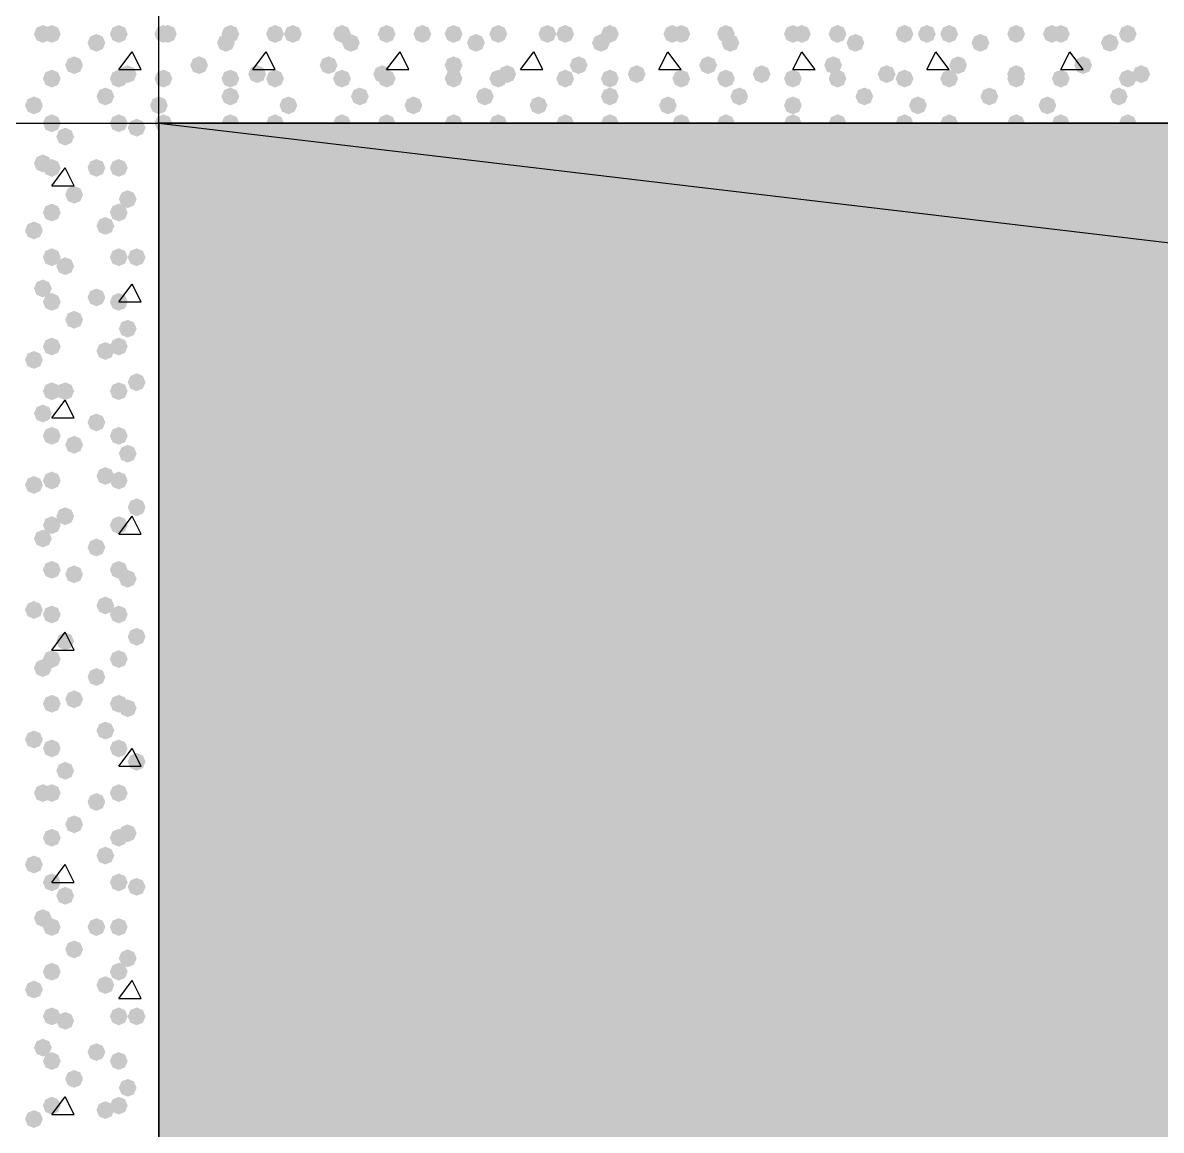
# Model space of a CAD drawing. Header units: millimetres. Extents: x 0 to 420, y 0 to 297.
# Drawn here: x 216.94 to 227.73, y 115.63 to 126.13 of the extents above; entities that cross this region are included whole.
import ezdxf

# ---------------------------------------------------------------- set-up
doc = ezdxf.new("R2010")
doc.units = ezdxf.units.MM
doc.layers.get('0').update_dxf_attribs({"linetype": 'CONTINUOUS'})

msp = doc.modelspace()

# ---------------------------------------------------------------- hatches: boundary and pattern name
at = {"true_color": 0x000007}
for points in [[(217.212333, 126.026333), (217.187462, 125.966537), (217.127667, 125.941667), (217.067871, 125.966537), (217.043, 126.026333), (217.067871, 126.086129), (217.127667, 126.111), (217.187462, 126.086129)], [(217.297, 126.026333), (217.272129, 125.966537), (217.212333, 125.941667), (217.152537, 125.966537), (217.127667, 126.026333), (217.152537, 126.086129), (217.212333, 126.111), (217.272129, 126.086129)], [(217.932, 126.026333), (217.907129, 125.966537), (217.847333, 125.941667), (217.787537, 125.966537), (217.762667, 126.026333), (217.787537, 126.086129), (217.847333, 126.111), (217.907129, 126.086129)], [(217.720333, 125.941667), (217.695462, 125.881871), (217.635667, 125.857), (217.575871, 125.881871), (217.551, 125.941667), (217.575871, 126.001462), (217.635667, 126.026333), (217.695462, 126.001463)], [(217.508667, 125.73), (217.483796, 125.670204), (217.424, 125.645333), (217.364204, 125.670204), (217.339333, 125.73), (217.364204, 125.789796), (217.424, 125.814667), (217.483796, 125.789796)], [(217.297, 125.603), (217.272129, 125.543204), (217.212333, 125.518333), (217.152537, 125.543204), (217.127667, 125.603), (217.152537, 125.662796), (217.212333, 125.687667), (217.272129, 125.662796)], [(217.932, 125.603), (217.907129, 125.543204), (217.847333, 125.518333), (217.787537, 125.543204), (217.762667, 125.603), (217.787537, 125.662796), (217.847333, 125.687667), (217.907129, 125.662796)], [(218.016667, 125.645333), (217.991796, 125.585538), (217.932, 125.560667), (217.872204, 125.585538), (217.847333, 125.645333), (217.872204, 125.705129), (217.932, 125.73), (217.991796, 125.705129)], [(217.805, 125.433667), (217.780129, 125.373871), (217.720333, 125.349), (217.660538, 125.373871), (217.635667, 125.433667), (217.660537, 125.493462), (217.720333, 125.518333), (217.780129, 125.493463)], [(217.127667, 125.349), (217.102796, 125.289204), (217.043, 125.264333), (216.983204, 125.289204), (216.958333, 125.349), (216.983204, 125.408796), (217.043, 125.433667), (217.102796, 125.408796)], [(217.297, 125.179667), (217.272129, 125.119871), (217.212333, 125.095), (217.152537, 125.119871), (217.127667, 125.179667), (217.152537, 125.239462), (217.212333, 125.264333), (217.272129, 125.239463)], [(217.932, 125.179667), (217.907129, 125.119871), (217.847333, 125.095), (217.787537, 125.119871), (217.762667, 125.179667), (217.787537, 125.239462), (217.847333, 125.264333), (217.907129, 125.239463)]]:
    msp.add_hatch(color=0, dxfattribs=at).paths.add_polyline_path(points, flags=0)
at = {"true_color": 0x000008}
for points in [[(218.355333, 126.026333), (218.330462, 125.966537), (218.270667, 125.941667), (218.210871, 125.966537), (218.186, 126.026333), (218.210871, 126.086129), (218.270667, 126.111), (218.330462, 126.086129)], [(218.397667, 126.026333), (218.372796, 125.966537), (218.313, 125.941667), (218.253204, 125.966537), (218.228333, 126.026333), (218.253204, 126.086129), (218.313, 126.111), (218.372796, 126.086129)], [(218.990333, 126.026333), (218.965462, 125.966537), (218.905667, 125.941667), (218.845871, 125.966537), (218.821, 126.026333), (218.845871, 126.086129), (218.905667, 126.111), (218.965462, 126.086129)], [(219.413667, 126.026333), (219.388796, 125.966537), (219.329, 125.941667), (219.269204, 125.966537), (219.244333, 126.026333), (219.269204, 126.086129), (219.329, 126.111), (219.388796, 126.086129)], [(219.583, 126.026333), (219.558129, 125.966537), (219.498333, 125.941667), (219.438538, 125.966537), (219.413667, 126.026333), (219.438537, 126.086129), (219.498333, 126.111), (219.558129, 126.086129)], [(220.048667, 126.026333), (220.023796, 125.966537), (219.964, 125.941667), (219.904204, 125.966537), (219.879333, 126.026333), (219.904204, 126.086129), (219.964, 126.111), (220.023796, 126.086129)], [(220.472, 126.026333), (220.447129, 125.966537), (220.387333, 125.941667), (220.327538, 125.966537), (220.302667, 126.026333), (220.327537, 126.086129), (220.387333, 126.111), (220.447129, 126.086129)], [(220.810667, 126.026333), (220.785796, 125.966537), (220.726, 125.941667), (220.666204, 125.966537), (220.641333, 126.026333), (220.666204, 126.086129), (220.726, 126.111), (220.785796, 126.086129)], [(221.107, 126.026333), (221.082129, 125.966537), (221.022333, 125.941667), (220.962538, 125.966537), (220.937667, 126.026333), (220.962537, 126.086129), (221.022333, 126.111), (221.082129, 126.086129)], [(221.530333, 126.026333), (221.505462, 125.966537), (221.445667, 125.941667), (221.385871, 125.966537), (221.361, 126.026333), (221.385871, 126.086129), (221.445667, 126.111), (221.505462, 126.086129)], [(221.996, 126.026333), (221.971129, 125.966537), (221.911333, 125.941667), (221.851538, 125.966537), (221.826667, 126.026333), (221.851537, 126.086129), (221.911333, 126.111), (221.971129, 126.086129)], [(222.165333, 126.026333), (222.140462, 125.966537), (222.080667, 125.941667), (222.020871, 125.966537), (221.996, 126.026333), (222.020871, 126.086129), (222.080667, 126.111), (222.140462, 126.086129)], [(222.588667, 126.026333), (222.563796, 125.966537), (222.504, 125.941667), (222.444204, 125.966537), (222.419333, 126.026333), (222.444204, 126.086129), (222.504, 126.111), (222.563796, 126.086129)], [(223.181333, 126.026333), (223.156462, 125.966537), (223.096667, 125.941667), (223.036871, 125.966537), (223.012, 126.026333), (223.036871, 126.086129), (223.096667, 126.111), (223.156462, 126.086129)], [(223.266, 126.026333), (223.241129, 125.966537), (223.181333, 125.941667), (223.121538, 125.966537), (223.096667, 126.026333), (223.121537, 126.086129), (223.181333, 126.111), (223.241129, 126.086129)], [(223.689333, 126.026333), (223.664463, 125.966537), (223.604667, 125.941667), (223.544871, 125.966537), (223.52, 126.026333), (223.544871, 126.086129), (223.604667, 126.111), (223.664462, 126.086129)], [(224.324333, 126.026333), (224.299463, 125.966537), (224.239667, 125.941667), (224.179871, 125.966537), (224.155, 126.026333), (224.179871, 126.086129), (224.239667, 126.111), (224.299462, 126.086129)], [(224.409, 126.026333), (224.384129, 125.966537), (224.324333, 125.941667), (224.264538, 125.966537), (224.239667, 126.026333), (224.264537, 126.086129), (224.324333, 126.111), (224.384129, 126.086129)], [(224.747667, 126.026333), (224.722796, 125.966537), (224.663, 125.941667), (224.603204, 125.966537), (224.578333, 126.026333), (224.603204, 126.086129), (224.663, 126.111), (224.722796, 126.086129)], [(225.382667, 126.026333), (225.357796, 125.966537), (225.298, 125.941667), (225.238204, 125.966537), (225.213333, 126.026333), (225.238204, 126.086129), (225.298, 126.111), (225.357796, 126.086129)], [(225.594333, 126.026333), (225.569462, 125.966537), (225.509667, 125.941667), (225.449871, 125.966537), (225.425, 126.026333), (225.449871, 126.086129), (225.509667, 126.111), (225.569462, 126.086129)], [(225.806, 126.026333), (225.781129, 125.966537), (225.721333, 125.941667), (225.661538, 125.966537), (225.636667, 126.026333), (225.661537, 126.086129), (225.721333, 126.111), (225.781129, 126.086129)], [(226.441, 126.026333), (226.416129, 125.966537), (226.356333, 125.941667), (226.296538, 125.966537), (226.271667, 126.026333), (226.296537, 126.086129), (226.356333, 126.111), (226.416129, 126.086129)], [(226.779667, 126.026333), (226.754796, 125.966537), (226.695, 125.941667), (226.635204, 125.966537), (226.610333, 126.026333), (226.635204, 126.086129), (226.695, 126.111), (226.754796, 126.086129)], [(226.864333, 126.026333), (226.839463, 125.966537), (226.779667, 125.941667), (226.719871, 125.966537), (226.695, 126.026333), (226.719871, 126.086129), (226.779667, 126.111), (226.839462, 126.086129)], [(227.499333, 126.026333), (227.474463, 125.966537), (227.414667, 125.941667), (227.354871, 125.966537), (227.33, 126.026333), (227.354871, 126.086129), (227.414667, 126.111), (227.474462, 126.086129)], [(218.948, 125.941667), (218.923129, 125.881871), (218.863333, 125.857), (218.803538, 125.881871), (218.778667, 125.941667), (218.803537, 126.001462), (218.863333, 126.026333), (218.923129, 126.001463)], [(220.133333, 125.941667), (220.108462, 125.881871), (220.048667, 125.857), (219.988871, 125.881871), (219.964, 125.941667), (219.988871, 126.001462), (220.048667, 126.026333), (220.108462, 126.001463)], [(221.318667, 125.941667), (221.293796, 125.881871), (221.234, 125.857), (221.174204, 125.881871), (221.149333, 125.941667), (221.174204, 126.001462), (221.234, 126.026333), (221.293796, 126.001463)], [(222.504, 125.941667), (222.479129, 125.881871), (222.419333, 125.857), (222.359537, 125.881871), (222.334667, 125.941667), (222.359537, 126.001462), (222.419333, 126.026333), (222.479129, 126.001463)], [(223.731667, 125.941667), (223.706796, 125.881871), (223.647, 125.857), (223.587204, 125.881871), (223.562333, 125.941667), (223.587204, 126.001462), (223.647, 126.026333), (223.706796, 126.001463)], [(224.917, 125.941667), (224.892129, 125.881871), (224.832333, 125.857), (224.772538, 125.881871), (224.747667, 125.941667), (224.772537, 126.001462), (224.832333, 126.026333), (224.892129, 126.001463)], [(226.102333, 125.941667), (226.077462, 125.881871), (226.017667, 125.857), (225.957871, 125.881871), (225.933, 125.941667), (225.957871, 126.001462), (226.017667, 126.026333), (226.077462, 126.001463)], [(227.33, 125.941667), (227.305129, 125.881871), (227.245333, 125.857), (227.185538, 125.881871), (227.160667, 125.941667), (227.185537, 126.001462), (227.245333, 126.026333), (227.305129, 126.001463)], [(218.694, 125.73), (218.669129, 125.670204), (218.609333, 125.645333), (218.549537, 125.670204), (218.524667, 125.73), (218.549537, 125.789796), (218.609333, 125.814667), (218.669129, 125.789796)], [(219.921667, 125.73), (219.896796, 125.670204), (219.837, 125.645333), (219.777204, 125.670204), (219.752333, 125.73), (219.777204, 125.789796), (219.837, 125.814667), (219.896796, 125.789796)], [(221.107, 125.73), (221.082129, 125.670204), (221.022333, 125.645333), (220.962538, 125.670204), (220.937667, 125.73), (220.962537, 125.789796), (221.022333, 125.814667), (221.082129, 125.789796)], [(222.292333, 125.73), (222.267462, 125.670204), (222.207667, 125.645333), (222.147871, 125.670204), (222.123, 125.73), (222.147871, 125.789796), (222.207667, 125.814667), (222.267462, 125.789796)], [(223.52, 125.73), (223.495129, 125.670204), (223.435333, 125.645333), (223.375538, 125.670204), (223.350667, 125.73), (223.375537, 125.789796), (223.435333, 125.814667), (223.495129, 125.789796)], [(224.705333, 125.73), (224.680462, 125.670204), (224.620667, 125.645333), (224.560871, 125.670204), (224.536, 125.73), (224.560871, 125.789796), (224.620667, 125.814667), (224.680462, 125.789796)], [(225.890667, 125.73), (225.865796, 125.670204), (225.806, 125.645333), (225.746204, 125.670204), (225.721333, 125.73), (225.746204, 125.789796), (225.806, 125.814667), (225.865796, 125.789796)], [(227.076, 125.73), (227.051129, 125.670204), (226.991333, 125.645333), (226.931538, 125.670204), (226.906667, 125.73), (226.931537, 125.789796), (226.991333, 125.814667), (227.051129, 125.789796)], [(218.355333, 125.603), (218.330462, 125.543204), (218.270667, 125.518333), (218.210871, 125.543204), (218.186, 125.603), (218.210871, 125.662796), (218.270667, 125.687667), (218.330462, 125.662796)], [(218.990333, 125.603), (218.965462, 125.543204), (218.905667, 125.518333), (218.845871, 125.543204), (218.821, 125.603), (218.845871, 125.662796), (218.905667, 125.687667), (218.965462, 125.662796)], [(219.244333, 125.645333), (219.219462, 125.585538), (219.159667, 125.560667), (219.099871, 125.585538), (219.075, 125.645333), (219.099871, 125.705129), (219.159667, 125.73), (219.219462, 125.705129)], [(219.413667, 125.603), (219.388796, 125.543204), (219.329, 125.518333), (219.269204, 125.543204), (219.244333, 125.603), (219.269204, 125.662796), (219.329, 125.687667), (219.388796, 125.662796)], [(220.048667, 125.603), (220.023796, 125.543204), (219.964, 125.518333), (219.904204, 125.543204), (219.879333, 125.603), (219.904204, 125.662796), (219.964, 125.687667), (220.023796, 125.662796)], [(220.429667, 125.645333), (220.404796, 125.585538), (220.345, 125.560667), (220.285204, 125.585538), (220.260333, 125.645333), (220.285204, 125.705129), (220.345, 125.73), (220.404796, 125.705129)], [(220.472, 125.603), (220.447129, 125.543204), (220.387333, 125.518333), (220.327538, 125.543204), (220.302667, 125.603), (220.327537, 125.662796), (220.387333, 125.687667), (220.447129, 125.662796)], [(221.107, 125.603), (221.082129, 125.543204), (221.022333, 125.518333), (220.962538, 125.543204), (220.937667, 125.603), (220.962537, 125.662796), (221.022333, 125.687667), (221.082129, 125.662796)], [(221.530333, 125.603), (221.505462, 125.543204), (221.445667, 125.518333), (221.385871, 125.543204), (221.361, 125.603), (221.385871, 125.662796), (221.445667, 125.687667), (221.505462, 125.662796)], [(221.615, 125.645333), (221.590129, 125.585538), (221.530333, 125.560667), (221.470538, 125.585538), (221.445667, 125.645333), (221.470537, 125.705129), (221.530333, 125.73), (221.590129, 125.705129)], [(222.165333, 125.603), (222.140462, 125.543204), (222.080667, 125.518333), (222.020871, 125.543204), (221.996, 125.603), (222.020871, 125.662796), (222.080667, 125.687667), (222.140462, 125.662796)], [(222.588667, 125.603), (222.563796, 125.543204), (222.504, 125.518333), (222.444204, 125.543204), (222.419333, 125.603), (222.444204, 125.662796), (222.504, 125.687667), (222.563796, 125.662796)], [(222.842667, 125.645333), (222.817796, 125.585538), (222.758, 125.560667), (222.698204, 125.585538), (222.673333, 125.645333), (222.698204, 125.705129), (222.758, 125.73), (222.817796, 125.705129)], [(223.266, 125.603), (223.241129, 125.543204), (223.181333, 125.518333), (223.121538, 125.543204), (223.096667, 125.603), (223.121537, 125.662796), (223.181333, 125.687667), (223.241129, 125.662796)], [(223.689333, 125.603), (223.664463, 125.543204), (223.604667, 125.518333), (223.544871, 125.543204), (223.52, 125.603), (223.544871, 125.662796), (223.604667, 125.687667), (223.664462, 125.662796)], [(224.028, 125.645333), (224.003129, 125.585538), (223.943333, 125.560667), (223.883537, 125.585538), (223.858667, 125.645333), (223.883537, 125.705129), (223.943333, 125.73), (224.003129, 125.705129)], [(224.324333, 125.603), (224.299463, 125.543204), (224.239667, 125.518333), (224.179871, 125.543204), (224.155, 125.603), (224.179871, 125.662796), (224.239667, 125.687667), (224.299462, 125.662796)], [(224.747667, 125.603), (224.722796, 125.543204), (224.663, 125.518333), (224.603204, 125.543204), (224.578333, 125.603), (224.603204, 125.662796), (224.663, 125.687667), (224.722796, 125.662796)], [(225.213333, 125.645333), (225.188462, 125.585538), (225.128667, 125.560667), (225.068871, 125.585538), (225.044, 125.645333), (225.068871, 125.705129), (225.128667, 125.73), (225.188462, 125.705129)], [(225.382667, 125.603), (225.357796, 125.543204), (225.298, 125.518333), (225.238204, 125.543204), (225.213333, 125.603), (225.238204, 125.662796), (225.298, 125.687667), (225.357796, 125.662796)], [(225.806, 125.603), (225.781129, 125.543204), (225.721333, 125.518333), (225.661538, 125.543204), (225.636667, 125.603), (225.661537, 125.662796), (225.721333, 125.687667), (225.781129, 125.662796)], [(226.441, 125.645333), (226.416129, 125.585538), (226.356333, 125.560667), (226.296538, 125.585538), (226.271667, 125.645333), (226.296537, 125.705129), (226.356333, 125.73), (226.416129, 125.705129)], [(226.441, 125.603), (226.416129, 125.543204), (226.356333, 125.518333), (226.296538, 125.543204), (226.271667, 125.603), (226.296537, 125.662796), (226.356333, 125.687667), (226.416129, 125.662796)], [(226.864333, 125.603), (226.839463, 125.543204), (226.779667, 125.518333), (226.719871, 125.543204), (226.695, 125.603), (226.719871, 125.662796), (226.779667, 125.687667), (226.839462, 125.662796)], [(227.499333, 125.603), (227.474463, 125.543204), (227.414667, 125.518333), (227.354871, 125.543204), (227.33, 125.603), (227.354871, 125.662796), (227.414667, 125.687667), (227.474462, 125.662796)], [(227.626333, 125.645333), (227.601462, 125.585538), (227.541667, 125.560667), (227.481871, 125.585538), (227.457, 125.645333), (227.481871, 125.705129), (227.541667, 125.73), (227.601462, 125.705129)], [(218.990333, 125.433667), (218.965462, 125.373871), (218.905667, 125.349), (218.845871, 125.373871), (218.821, 125.433667), (218.845871, 125.493462), (218.905667, 125.518333), (218.965462, 125.493463)], [(220.218, 125.433667), (220.193129, 125.373871), (220.133333, 125.349), (220.073537, 125.373871), (220.048667, 125.433667), (220.073537, 125.493462), (220.133333, 125.518333), (220.193129, 125.493463)], [(221.403333, 125.433667), (221.378463, 125.373871), (221.318667, 125.349), (221.258871, 125.373871), (221.234, 125.433667), (221.258871, 125.493462), (221.318667, 125.518333), (221.378462, 125.493463)], [(222.588667, 125.433667), (222.563796, 125.373871), (222.504, 125.349), (222.444204, 125.373871), (222.419333, 125.433667), (222.444204, 125.493462), (222.504, 125.518333), (222.563796, 125.493463)], [(223.816333, 125.433667), (223.791462, 125.373871), (223.731667, 125.349), (223.671871, 125.373871), (223.647, 125.433667), (223.671871, 125.493462), (223.731667, 125.518333), (223.791462, 125.493463)], [(225.001667, 125.433667), (224.976796, 125.373871), (224.917, 125.349), (224.857204, 125.373871), (224.832333, 125.433667), (224.857204, 125.493462), (224.917, 125.518333), (224.976796, 125.493463)], [(226.187, 125.433667), (226.162129, 125.373871), (226.102333, 125.349), (226.042537, 125.373871), (226.017667, 125.433667), (226.042537, 125.493462), (226.102333, 125.518333), (226.162129, 125.493463)], [(227.414667, 125.433667), (227.389796, 125.373871), (227.33, 125.349), (227.270204, 125.373871), (227.245333, 125.433667), (227.270204, 125.493462), (227.33, 125.518333), (227.389796, 125.493463)], [(218.313, 125.349), (218.288129, 125.289204), (218.228333, 125.264333), (218.168538, 125.289204), (218.143667, 125.349), (218.168537, 125.408796), (218.228333, 125.433667), (218.288129, 125.408796)], [(219.540667, 125.349), (219.515796, 125.289204), (219.456, 125.264333), (219.396204, 125.289204), (219.371333, 125.349), (219.396204, 125.408796), (219.456, 125.433667), (219.515796, 125.408796)], [(220.726, 125.349), (220.701129, 125.289204), (220.641333, 125.264333), (220.581538, 125.289204), (220.556667, 125.349), (220.581537, 125.408796), (220.641333, 125.433667), (220.701129, 125.408796)], [(221.911333, 125.349), (221.886462, 125.289204), (221.826667, 125.264333), (221.766871, 125.289204), (221.742, 125.349), (221.766871, 125.408796), (221.826667, 125.433667), (221.886462, 125.408796)], [(223.139, 125.349), (223.114129, 125.289204), (223.054333, 125.264333), (222.994538, 125.289204), (222.969667, 125.349), (222.994537, 125.408796), (223.054333, 125.433667), (223.114129, 125.408796)], [(224.324333, 125.349), (224.299463, 125.289204), (224.239667, 125.264333), (224.179871, 125.289204), (224.155, 125.349), (224.179871, 125.408796), (224.239667, 125.433667), (224.299462, 125.408796)], [(225.509667, 125.349), (225.484796, 125.289204), (225.425, 125.264333), (225.365204, 125.289204), (225.340333, 125.349), (225.365204, 125.408796), (225.425, 125.433667), (225.484796, 125.408796)], [(226.737333, 125.349), (226.712462, 125.289204), (226.652667, 125.264333), (226.592871, 125.289204), (226.568, 125.349), (226.592871, 125.408796), (226.652667, 125.433667), (226.712462, 125.408796)], [(218.355333, 125.179667), (218.330462, 125.119871), (218.270667, 125.095), (218.210871, 125.119871), (218.186, 125.179667), (218.210871, 125.239462), (218.270667, 125.264333), (218.330462, 125.239463)], [(218.990333, 125.179667), (218.965462, 125.119871), (218.905667, 125.095), (218.845871, 125.119871), (218.821, 125.179667), (218.845871, 125.239462), (218.905667, 125.264333), (218.965462, 125.239463)], [(219.413667, 125.179667), (219.388796, 125.119871), (219.329, 125.095), (219.269204, 125.119871), (219.244333, 125.179667), (219.269204, 125.239462), (219.329, 125.264333), (219.388796, 125.239463)], [(220.048667, 125.179667), (220.023796, 125.119871), (219.964, 125.095), (219.904204, 125.119871), (219.879333, 125.179667), (219.904204, 125.239462), (219.964, 125.264333), (220.023796, 125.239463)], [(220.472, 125.179667), (220.447129, 125.119871), (220.387333, 125.095), (220.327538, 125.119871), (220.302667, 125.179667), (220.327537, 125.239462), (220.387333, 125.264333), (220.447129, 125.239463)], [(221.107, 125.179667), (221.082129, 125.119871), (221.022333, 125.095), (220.962538, 125.119871), (220.937667, 125.179667), (220.962537, 125.239462), (221.022333, 125.264333), (221.082129, 125.239463)], [(221.530333, 125.179667), (221.505462, 125.119871), (221.445667, 125.095), (221.385871, 125.119871), (221.361, 125.179667), (221.385871, 125.239462), (221.445667, 125.264333), (221.505462, 125.239463)], [(222.165333, 125.179667), (222.140462, 125.119871), (222.080667, 125.095), (222.020871, 125.119871), (221.996, 125.179667), (222.020871, 125.239462), (222.080667, 125.264333), (222.140462, 125.239463)], [(222.588667, 125.179667), (222.563796, 125.119871), (222.504, 125.095), (222.444204, 125.119871), (222.419333, 125.179667), (222.444204, 125.239462), (222.504, 125.264333), (222.563796, 125.239463)], [(223.266, 125.179667), (223.241129, 125.119871), (223.181333, 125.095), (223.121538, 125.119871), (223.096667, 125.179667), (223.121537, 125.239462), (223.181333, 125.264333), (223.241129, 125.239463)], [(223.689333, 125.179667), (223.664463, 125.119871), (223.604667, 125.095), (223.544871, 125.119871), (223.52, 125.179667), (223.544871, 125.239462), (223.604667, 125.264333), (223.664462, 125.239463)], [(224.324333, 125.179667), (224.299463, 125.119871), (224.239667, 125.095), (224.179871, 125.119871), (224.155, 125.179667), (224.179871, 125.239462), (224.239667, 125.264333), (224.299462, 125.239463)], [(224.747667, 125.179667), (224.722796, 125.119871), (224.663, 125.095), (224.603204, 125.119871), (224.578333, 125.179667), (224.603204, 125.239462), (224.663, 125.264333), (224.722796, 125.239463)], [(225.382667, 125.179667), (225.357796, 125.119871), (225.298, 125.095), (225.238204, 125.119871), (225.213333, 125.179667), (225.238204, 125.239462), (225.298, 125.264333), (225.357796, 125.239463)], [(225.806, 125.179667), (225.781129, 125.119871), (225.721333, 125.095), (225.661538, 125.119871), (225.636667, 125.179667), (225.661537, 125.239462), (225.721333, 125.264333), (225.781129, 125.239463)], [(226.441, 125.179667), (226.416129, 125.119871), (226.356333, 125.095), (226.296538, 125.119871), (226.271667, 125.179667), (226.296537, 125.239462), (226.356333, 125.264333), (226.416129, 125.239463)], [(226.864333, 125.179667), (226.839463, 125.119871), (226.779667, 125.095), (226.719871, 125.119871), (226.695, 125.179667), (226.719871, 125.239462), (226.779667, 125.264333), (226.839462, 125.239463)], [(227.499333, 125.179667), (227.474463, 125.119871), (227.414667, 125.095), (227.354871, 125.119871), (227.33, 125.179667), (227.354871, 125.239462), (227.414667, 125.264333), (227.474462, 125.239463)], [(217.424, 125.052667), (217.399129, 124.992871), (217.339333, 124.968), (217.279538, 124.992871), (217.254667, 125.052667), (217.279537, 125.112462), (217.339333, 125.137333), (217.399129, 125.112463)], [(218.101333, 125.137333), (218.076462, 125.077538), (218.016667, 125.052667), (217.956871, 125.077538), (217.932, 125.137333), (217.956871, 125.197129), (218.016667, 125.222), (218.076462, 125.197129)], [(217.212333, 124.798667), (217.187462, 124.738871), (217.127667, 124.714), (217.067871, 124.738871), (217.043, 124.798667), (217.067871, 124.858462), (217.127667, 124.883333), (217.187462, 124.858463)], [(217.297, 124.756333), (217.272129, 124.696537), (217.212333, 124.671667), (217.152537, 124.696537), (217.127667, 124.756333), (217.152537, 124.816129), (217.212333, 124.841), (217.272129, 124.816129)], [(217.720333, 124.756333), (217.695462, 124.696537), (217.635667, 124.671667), (217.575871, 124.696537), (217.551, 124.756333), (217.575871, 124.816129), (217.635667, 124.841), (217.695462, 124.816129)], [(217.932, 124.756333), (217.907129, 124.696537), (217.847333, 124.671667), (217.787537, 124.696537), (217.762667, 124.756333), (217.787537, 124.816129), (217.847333, 124.841), (217.907129, 124.816129)], [(217.508667, 124.502333), (217.483796, 124.442537), (217.424, 124.417667), (217.364204, 124.442537), (217.339333, 124.502333), (217.364204, 124.562129), (217.424, 124.587), (217.483796, 124.562129)], [(218.016667, 124.46), (217.991796, 124.400204), (217.932, 124.375333), (217.872204, 124.400204), (217.847333, 124.46), (217.872204, 124.519796), (217.932, 124.544667), (217.991796, 124.519796)], [(217.297, 124.333), (217.272129, 124.273204), (217.212333, 124.248333), (217.152537, 124.273204), (217.127667, 124.333), (217.152537, 124.392796), (217.212333, 124.417667), (217.272129, 124.392796)], [(217.932, 124.333), (217.907129, 124.273204), (217.847333, 124.248333), (217.787537, 124.273204), (217.762667, 124.333), (217.787537, 124.392796), (217.847333, 124.417667), (217.907129, 124.392796)], [(217.805, 124.206), (217.780129, 124.146204), (217.720333, 124.121333), (217.660538, 124.146204), (217.635667, 124.206), (217.660537, 124.265796), (217.720333, 124.290667), (217.780129, 124.265796)], [(217.127667, 124.163667), (217.102796, 124.103871), (217.043, 124.079), (216.983204, 124.103871), (216.958333, 124.163667), (216.983204, 124.223462), (217.043, 124.248333), (217.102796, 124.223463)], [(217.297, 123.909667), (217.272129, 123.849871), (217.212333, 123.825), (217.152537, 123.849871), (217.127667, 123.909667), (217.152537, 123.969462), (217.212333, 123.994333), (217.272129, 123.969463)], [(217.932, 123.909667), (217.907129, 123.849871), (217.847333, 123.825), (217.787537, 123.849871), (217.762667, 123.909667), (217.787537, 123.969462), (217.847333, 123.994333), (217.907129, 123.969463)], [(218.101333, 123.909667), (218.076462, 123.849871), (218.016667, 123.825), (217.956871, 123.849871), (217.932, 123.909667), (217.956871, 123.969462), (218.016667, 123.994333), (218.076462, 123.969463)], [(217.424, 123.825), (217.399129, 123.765204), (217.339333, 123.740333), (217.279538, 123.765204), (217.254667, 123.825), (217.279537, 123.884796), (217.339333, 123.909667), (217.399129, 123.884796)], [(217.212333, 123.613333), (217.187462, 123.553538), (217.127667, 123.528667), (217.067871, 123.553538), (217.043, 123.613333), (217.067871, 123.673129), (217.127667, 123.698), (217.187462, 123.673129)], [(217.720333, 123.528667), (217.695462, 123.468871), (217.635667, 123.444), (217.575871, 123.468871), (217.551, 123.528667), (217.575871, 123.588462), (217.635667, 123.613333), (217.695462, 123.588463)], [(217.297, 123.486333), (217.272129, 123.426537), (217.212333, 123.401667), (217.152537, 123.426537), (217.127667, 123.486333), (217.152537, 123.546129), (217.212333, 123.571), (217.272129, 123.546129)], [(217.932, 123.486333), (217.907129, 123.426537), (217.847333, 123.401667), (217.787537, 123.426537), (217.762667, 123.486333), (217.787537, 123.546129), (217.847333, 123.571), (217.907129, 123.546129)], [(217.508667, 123.317), (217.483796, 123.257204), (217.424, 123.232333), (217.364204, 123.257204), (217.339333, 123.317), (217.364204, 123.376796), (217.424, 123.401667), (217.483796, 123.376796)], [(218.016667, 123.232333), (217.991796, 123.172537), (217.932, 123.147667), (217.872204, 123.172537), (217.847333, 123.232333), (217.872204, 123.292129), (217.932, 123.317), (217.991796, 123.292129)], [(217.297, 123.063), (217.272129, 123.003204), (217.212333, 122.978333), (217.152537, 123.003204), (217.127667, 123.063), (217.152537, 123.122796), (217.212333, 123.147667), (217.272129, 123.122796)], [(217.805, 123.020667), (217.780129, 122.960871), (217.720333, 122.936), (217.660538, 122.960871), (217.635667, 123.020667), (217.660537, 123.080462), (217.720333, 123.105333), (217.780129, 123.080463)], [(217.932, 123.063), (217.907129, 123.003204), (217.847333, 122.978333), (217.787537, 123.003204), (217.762667, 123.063), (217.787537, 123.122796), (217.847333, 123.147667), (217.907129, 123.122796)], [(217.127667, 122.936), (217.102796, 122.876204), (217.043, 122.851333), (216.983204, 122.876204), (216.958333, 122.936), (216.983204, 122.995796), (217.043, 123.020667), (217.102796, 122.995796)], [(218.101333, 122.724333), (218.076462, 122.664537), (218.016667, 122.639667), (217.956871, 122.664537), (217.932, 122.724333), (217.956871, 122.784129), (218.016667, 122.809), (218.076462, 122.784129)], [(217.297, 122.639667), (217.272129, 122.579871), (217.212333, 122.555), (217.152537, 122.579871), (217.127667, 122.639667), (217.152537, 122.699462), (217.212333, 122.724333), (217.272129, 122.699463)], [(217.424, 122.639667), (217.399129, 122.579871), (217.339333, 122.555), (217.279538, 122.579871), (217.254667, 122.639667), (217.279537, 122.699462), (217.339333, 122.724333), (217.399129, 122.699463)], [(217.932, 122.639667), (217.907129, 122.579871), (217.847333, 122.555), (217.787537, 122.579871), (217.762667, 122.639667), (217.787537, 122.699462), (217.847333, 122.724333), (217.907129, 122.699463)], [(217.212333, 122.428), (217.187462, 122.368204), (217.127667, 122.343333), (217.067871, 122.368204), (217.043, 122.428), (217.067871, 122.487796), (217.127667, 122.512667), (217.187462, 122.487796)], [(217.720333, 122.343333), (217.695462, 122.283537), (217.635667, 122.258667), (217.575871, 122.283537), (217.551, 122.343333), (217.575871, 122.403129), (217.635667, 122.428), (217.695462, 122.403129)], [(217.297, 122.216333), (217.272129, 122.156537), (217.212333, 122.131667), (217.152537, 122.156537), (217.127667, 122.216333), (217.152537, 122.276129), (217.212333, 122.301), (217.272129, 122.276129)], [(217.508667, 122.131667), (217.483796, 122.071871), (217.424, 122.047), (217.364204, 122.071871), (217.339333, 122.131667), (217.364204, 122.191462), (217.424, 122.216333), (217.483796, 122.191463)], [(217.932, 122.216333), (217.907129, 122.156537), (217.847333, 122.131667), (217.787537, 122.156537), (217.762667, 122.216333), (217.787537, 122.276129), (217.847333, 122.301), (217.907129, 122.276129)], [(218.016667, 122.047), (217.991796, 121.987204), (217.932, 121.962333), (217.872204, 121.987204), (217.847333, 122.047), (217.872204, 122.106796), (217.932, 122.131667), (217.991796, 122.106796)], [(217.297, 121.793), (217.272129, 121.733204), (217.212333, 121.708333), (217.152537, 121.733204), (217.127667, 121.793), (217.152537, 121.852796), (217.212333, 121.877667), (217.272129, 121.852796)], [(217.805, 121.835333), (217.780129, 121.775538), (217.720333, 121.750667), (217.660538, 121.775538), (217.635667, 121.835333), (217.660537, 121.895129), (217.720333, 121.92), (217.780129, 121.895129)], [(217.932, 121.793), (217.907129, 121.733204), (217.847333, 121.708333), (217.787537, 121.733204), (217.762667, 121.793), (217.787537, 121.852796), (217.847333, 121.877667), (217.907129, 121.852796)], [(217.127667, 121.750667), (217.102796, 121.690871), (217.043, 121.666), (216.983204, 121.690871), (216.958333, 121.750667), (216.983204, 121.810462), (217.043, 121.835333), (217.102796, 121.810463)], [(218.101333, 121.539), (218.076462, 121.479204), (218.016667, 121.454333), (217.956871, 121.479204), (217.932, 121.539), (217.956871, 121.598796), (218.016667, 121.623667), (218.076462, 121.598796)], [(217.297, 121.369667), (217.272129, 121.309871), (217.212333, 121.285), (217.152537, 121.309871), (217.127667, 121.369667), (217.152537, 121.429462), (217.212333, 121.454333), (217.272129, 121.429463)], [(217.424, 121.454333), (217.399129, 121.394537), (217.339333, 121.369667), (217.279538, 121.394537), (217.254667, 121.454333), (217.279537, 121.514129), (217.339333, 121.539), (217.399129, 121.514129)], [(217.932, 121.369667), (217.907129, 121.309871), (217.847333, 121.285), (217.787537, 121.309871), (217.762667, 121.369667), (217.787537, 121.429462), (217.847333, 121.454333), (217.907129, 121.429463)], [(217.212333, 121.242667), (217.187462, 121.182871), (217.127667, 121.158), (217.067871, 121.182871), (217.043, 121.242667), (217.067871, 121.302462), (217.127667, 121.327333), (217.187462, 121.302463)], [(217.720333, 121.158), (217.695462, 121.098204), (217.635667, 121.073333), (217.575871, 121.098204), (217.551, 121.158), (217.575871, 121.217796), (217.635667, 121.242667), (217.695462, 121.217796)], [(217.297, 120.946333), (217.272129, 120.886537), (217.212333, 120.861667), (217.152537, 120.886537), (217.127667, 120.946333), (217.152537, 121.006129), (217.212333, 121.031), (217.272129, 121.006129)], [(217.932, 120.946333), (217.907129, 120.886537), (217.847333, 120.861667), (217.787537, 120.886537), (217.762667, 120.946333), (217.787537, 121.006129), (217.847333, 121.031), (217.907129, 121.006129)], [(217.508667, 120.904), (217.483796, 120.844204), (217.424, 120.819333), (217.364204, 120.844204), (217.339333, 120.904), (217.364204, 120.963796), (217.424, 120.988667), (217.483796, 120.963796)], [(218.016667, 120.861667), (217.991796, 120.801871), (217.932, 120.777), (217.872204, 120.801871), (217.847333, 120.861667), (217.872204, 120.921462), (217.932, 120.946333), (217.991796, 120.921463)], [(217.805, 120.607667), (217.780129, 120.547871), (217.720333, 120.523), (217.660538, 120.547871), (217.635667, 120.607667), (217.660537, 120.667462), (217.720333, 120.692333), (217.780129, 120.667463)], [(217.127667, 120.565333), (217.102796, 120.505538), (217.043, 120.480667), (216.983204, 120.505538), (216.958333, 120.565333), (216.983204, 120.625129), (217.043, 120.65), (217.102796, 120.625129)], [(217.297, 120.523), (217.272129, 120.463204), (217.212333, 120.438333), (217.152537, 120.463204), (217.127667, 120.523), (217.152537, 120.582796), (217.212333, 120.607667), (217.272129, 120.582796)], [(217.932, 120.523), (217.907129, 120.463204), (217.847333, 120.438333), (217.787537, 120.463204), (217.762667, 120.523), (217.787537, 120.582796), (217.847333, 120.607667), (217.907129, 120.582796)], [(218.101333, 120.311333), (218.076462, 120.251537), (218.016667, 120.226667), (217.956871, 120.251537), (217.932, 120.311333), (217.956871, 120.371129), (218.016667, 120.396), (218.076462, 120.371129)], [(217.424, 120.269), (217.399129, 120.209204), (217.339333, 120.184333), (217.279538, 120.209204), (217.254667, 120.269), (217.279537, 120.328796), (217.339333, 120.353667), (217.399129, 120.328796)], [(217.297, 120.099667), (217.272129, 120.039871), (217.212333, 120.015), (217.152537, 120.039871), (217.127667, 120.099667), (217.152537, 120.159462), (217.212333, 120.184333), (217.272129, 120.159463)], [(217.932, 120.099667), (217.907129, 120.039871), (217.847333, 120.015), (217.787537, 120.039871), (217.762667, 120.099667), (217.787537, 120.159462), (217.847333, 120.184333), (217.907129, 120.159463)], [(217.212333, 120.015), (217.187462, 119.955204), (217.127667, 119.930333), (217.067871, 119.955204), (217.043, 120.015), (217.067871, 120.074796), (217.127667, 120.099667), (217.187462, 120.074796)], [(217.720333, 119.930333), (217.695462, 119.870538), (217.635667, 119.845667), (217.575871, 119.870538), (217.551, 119.930333), (217.575871, 119.990129), (217.635667, 120.015), (217.695462, 119.990129)], [(217.297, 119.676333), (217.272129, 119.616537), (217.212333, 119.591667), (217.152537, 119.616537), (217.127667, 119.676333), (217.152537, 119.736129), (217.212333, 119.761), (217.272129, 119.736129)], [(217.508667, 119.718667), (217.483796, 119.658871), (217.424, 119.634), (217.364204, 119.658871), (217.339333, 119.718667), (217.364204, 119.778462), (217.424, 119.803333), (217.483796, 119.778463)], [(217.932, 119.676333), (217.907129, 119.616537), (217.847333, 119.591667), (217.787537, 119.616537), (217.762667, 119.676333), (217.787537, 119.736129), (217.847333, 119.761), (217.907129, 119.736129)], [(218.016667, 119.634), (217.991796, 119.574204), (217.932, 119.549333), (217.872204, 119.574204), (217.847333, 119.634), (217.872204, 119.693796), (217.932, 119.718667), (217.991796, 119.693796)], [(217.805, 119.422333), (217.780129, 119.362537), (217.720333, 119.337667), (217.660538, 119.362537), (217.635667, 119.422333), (217.660537, 119.482129), (217.720333, 119.507), (217.780129, 119.482129)], [(217.127667, 119.337667), (217.102796, 119.277871), (217.043, 119.253), (216.983204, 119.277871), (216.958333, 119.337667), (216.983204, 119.397462), (217.043, 119.422333), (217.102796, 119.397463)], [(217.297, 119.253), (217.272129, 119.193204), (217.212333, 119.168333), (217.152537, 119.193204), (217.127667, 119.253), (217.152537, 119.312796), (217.212333, 119.337667), (217.272129, 119.312796)], [(217.932, 119.253), (217.907129, 119.193204), (217.847333, 119.168333), (217.787537, 119.193204), (217.762667, 119.253), (217.787537, 119.312796), (217.847333, 119.337667), (217.907129, 119.312796)], [(218.101333, 119.126), (218.076462, 119.066204), (218.016667, 119.041333), (217.956871, 119.066204), (217.932, 119.126), (217.956871, 119.185796), (218.016667, 119.210667), (218.076462, 119.185796)], [(217.424, 119.041333), (217.399129, 118.981538), (217.339333, 118.956667), (217.279538, 118.981538), (217.254667, 119.041333), (217.279537, 119.101129), (217.339333, 119.126), (217.399129, 119.101129)], [(217.212333, 118.829667), (217.187462, 118.769871), (217.127667, 118.745), (217.067871, 118.769871), (217.043, 118.829667), (217.067871, 118.889462), (217.127667, 118.914333), (217.187462, 118.889463)], [(217.297, 118.829667), (217.272129, 118.769871), (217.212333, 118.745), (217.152537, 118.769871), (217.127667, 118.829667), (217.152537, 118.889462), (217.212333, 118.914333), (217.272129, 118.889463)], [(217.932, 118.829667), (217.907129, 118.769871), (217.847333, 118.745), (217.787537, 118.769871), (217.762667, 118.829667), (217.787537, 118.889462), (217.847333, 118.914333), (217.907129, 118.889463)], [(217.720333, 118.745), (217.695462, 118.685204), (217.635667, 118.660333), (217.575871, 118.685204), (217.551, 118.745), (217.575871, 118.804796), (217.635667, 118.829667), (217.695462, 118.804796)], [(217.508667, 118.533333), (217.483796, 118.473537), (217.424, 118.448667), (217.364204, 118.473537), (217.339333, 118.533333), (217.364204, 118.593129), (217.424, 118.618), (217.483796, 118.593129)], [(218.016667, 118.448667), (217.991796, 118.388871), (217.932, 118.364), (217.872204, 118.388871), (217.847333, 118.448667), (217.872204, 118.508462), (217.932, 118.533333), (217.991796, 118.508463)], [(217.297, 118.406333), (217.272129, 118.346537), (217.212333, 118.321667), (217.152537, 118.346537), (217.127667, 118.406333), (217.152537, 118.466129), (217.212333, 118.491), (217.272129, 118.466129)], [(217.932, 118.406333), (217.907129, 118.346537), (217.847333, 118.321667), (217.787537, 118.346537), (217.762667, 118.406333), (217.787537, 118.466129), (217.847333, 118.491), (217.907129, 118.466129)], [(217.805, 118.237), (217.780129, 118.177204), (217.720333, 118.152333), (217.660538, 118.177204), (217.635667, 118.237), (217.660537, 118.296796), (217.720333, 118.321667), (217.780129, 118.296796)], [(217.127667, 118.152333), (217.102796, 118.092537), (217.043, 118.067667), (216.983204, 118.092537), (216.958333, 118.152333), (216.983204, 118.212129), (217.043, 118.237), (217.102796, 118.212129)], [(217.297, 117.983), (217.272129, 117.923204), (217.212333, 117.898333), (217.152537, 117.923204), (217.127667, 117.983), (217.152537, 118.042796), (217.212333, 118.067667), (217.272129, 118.042796)], [(217.932, 117.983), (217.907129, 117.923204), (217.847333, 117.898333), (217.787537, 117.923204), (217.762667, 117.983), (217.787537, 118.042796), (217.847333, 118.067667), (217.907129, 118.042796)], [(218.101333, 117.940667), (218.076462, 117.880871), (218.016667, 117.856), (217.956871, 117.880871), (217.932, 117.940667), (217.956871, 118.000462), (218.016667, 118.025333), (218.076462, 118.000463)], [(217.424, 117.856), (217.399129, 117.796204), (217.339333, 117.771333), (217.279538, 117.796204), (217.254667, 117.856), (217.279537, 117.915796), (217.339333, 117.940667), (217.399129, 117.915796)], [(217.212333, 117.644333), (217.187462, 117.584537), (217.127667, 117.559667), (217.067871, 117.584537), (217.043, 117.644333), (217.067871, 117.704129), (217.127667, 117.729), (217.187462, 117.704129)], [(217.297, 117.559667), (217.272129, 117.499871), (217.212333, 117.475), (217.152537, 117.499871), (217.127667, 117.559667), (217.152537, 117.619462), (217.212333, 117.644333), (217.272129, 117.619463)], [(217.720333, 117.559667), (217.695462, 117.499871), (217.635667, 117.475), (217.575871, 117.499871), (217.551, 117.559667), (217.575871, 117.619462), (217.635667, 117.644333), (217.695462, 117.619463)], [(217.932, 117.559667), (217.907129, 117.499871), (217.847333, 117.475), (217.787537, 117.499871), (217.762667, 117.559667), (217.787537, 117.619462), (217.847333, 117.644333), (217.907129, 117.619463)], [(217.508667, 117.348), (217.483796, 117.288204), (217.424, 117.263333), (217.364204, 117.288204), (217.339333, 117.348), (217.364204, 117.407796), (217.424, 117.432667), (217.483796, 117.407796)], [(218.016667, 117.263333), (217.991796, 117.203537), (217.932, 117.178667), (217.872204, 117.203537), (217.847333, 117.263333), (217.872204, 117.323129), (217.932, 117.348), (217.991796, 117.323129)], [(217.297, 117.136333), (217.272129, 117.076537), (217.212333, 117.051667), (217.152537, 117.076537), (217.127667, 117.136333), (217.152537, 117.196129), (217.212333, 117.221), (217.272129, 117.196129)], [(217.932, 117.136333), (217.907129, 117.076537), (217.847333, 117.051667), (217.787537, 117.076537), (217.762667, 117.136333), (217.787537, 117.196129), (217.847333, 117.221), (217.907129, 117.196129)], [(217.127667, 116.967), (217.102796, 116.907204), (217.043, 116.882333), (216.983204, 116.907204), (216.958333, 116.967), (216.983204, 117.026796), (217.043, 117.051667), (217.102796, 117.026796)], [(217.805, 117.009333), (217.780129, 116.949537), (217.720333, 116.924667), (217.660538, 116.949537), (217.635667, 117.009333), (217.660537, 117.069129), (217.720333, 117.094), (217.780129, 117.069129)], [(217.297, 116.713), (217.272129, 116.653204), (217.212333, 116.628333), (217.152537, 116.653204), (217.127667, 116.713), (217.152537, 116.772796), (217.212333, 116.797667), (217.272129, 116.772796)], [(217.424, 116.670667), (217.399129, 116.610871), (217.339333, 116.586), (217.279538, 116.610871), (217.254667, 116.670667), (217.279537, 116.730462), (217.339333, 116.755333), (217.399129, 116.730463)], [(217.932, 116.713), (217.907129, 116.653204), (217.847333, 116.628333), (217.787537, 116.653204), (217.762667, 116.713), (217.787537, 116.772796), (217.847333, 116.797667), (217.907129, 116.772796)], [(218.101333, 116.713), (218.076462, 116.653204), (218.016667, 116.628333), (217.956871, 116.653204), (217.932, 116.713), (217.956871, 116.772796), (218.016667, 116.797667), (218.076462, 116.772796)], [(217.212333, 116.416667), (217.187462, 116.356871), (217.127667, 116.332), (217.067871, 116.356871), (217.043, 116.416667), (217.067871, 116.476462), (217.127667, 116.501333), (217.187462, 116.476463)], [(217.297, 116.289667), (217.272129, 116.229871), (217.212333, 116.205), (217.152537, 116.229871), (217.127667, 116.289667), (217.152537, 116.349462), (217.212333, 116.374333), (217.272129, 116.349463)], [(217.720333, 116.374333), (217.695462, 116.314537), (217.635667, 116.289667), (217.575871, 116.314537), (217.551, 116.374333), (217.575871, 116.434129), (217.635667, 116.459), (217.695462, 116.434129)], [(217.932, 116.289667), (217.907129, 116.229871), (217.847333, 116.205), (217.787537, 116.229871), (217.762667, 116.289667), (217.787537, 116.349462), (217.847333, 116.374333), (217.907129, 116.349463)], [(217.508667, 116.120333), (217.483796, 116.060538), (217.424, 116.035667), (217.364204, 116.060538), (217.339333, 116.120333), (217.364204, 116.180129), (217.424, 116.205), (217.483796, 116.180129)], [(218.016667, 116.035667), (217.991796, 115.975871), (217.932, 115.951), (217.872204, 115.975871), (217.847333, 116.035667), (217.872204, 116.095462), (217.932, 116.120333), (217.991796, 116.095463)], [(217.297, 115.866333), (217.272129, 115.806537), (217.212333, 115.781667), (217.152537, 115.806537), (217.127667, 115.866333), (217.152537, 115.926129), (217.212333, 115.951), (217.272129, 115.926129)], [(217.932, 115.866333), (217.907129, 115.806537), (217.847333, 115.781667), (217.787537, 115.806537), (217.762667, 115.866333), (217.787537, 115.926129), (217.847333, 115.951), (217.907129, 115.926129)], [(217.805, 115.824), (217.780129, 115.764204), (217.720333, 115.739333), (217.660538, 115.764204), (217.635667, 115.824), (217.660537, 115.883796), (217.720333, 115.908667), (217.780129, 115.883796)], [(217.127667, 115.739333), (217.102796, 115.679537), (217.043, 115.654667), (216.983204, 115.679537), (216.958333, 115.739333), (216.983204, 115.799129), (217.043, 115.824), (217.102796, 115.799129)]]:
    msp.add_hatch(color=0, dxfattribs=at).paths.add_polyline_path(points, flags=0)
h = msp.add_hatch(color=0, dxfattribs=at)
h.paths.add_polyline_path([(379.603, 125.179667), (218.228333, 125.179667), (379.603, 106.087333)], flags=0)
h.paths.add_polyline_path([(218.228333, 125.179667), (379.603, 106.087333), (218.228333, 106.087333)], flags=0)

# ---------------------------------------------------------------- linework, layer by layer
at = {"color": 0, "true_color": 0x000007}
for points in [[(32.469667, 125.179667), (32.469667, 148.463), (380.661333, 148.463), (380.661333, 125.179667), (218.228333, 125.179667), (218.228333, 103.970667), (194.902667, 103.970667), (194.902667, 125.179667)], [(32.469667, 125.179667), (32.469667, 148.463), (380.661333, 148.463), (380.661333, 125.179667), (218.228333, 125.179667), (218.228333, 103.970667), (194.902667, 103.970667), (194.902667, 125.179667)], [(216.111667, 127.296333), (216.111667, 125.179667), (218.228333, 125.179667), (218.228333, 127.296333)]]:
    msp.add_lwpolyline(points, close=True, dxfattribs=at)
for points in [[(217.847333, 125.687667), (217.974333, 125.857)], [(218.059, 125.687667), (217.974333, 125.857)], [(217.847333, 125.687667), (218.059, 125.687667)], [(218.228333, 106.087333), (218.228333, 125.179667)], [(218.228333, 125.179667), (237.278333, 125.179667)]]:
    msp.add_lwpolyline(points, dxfattribs=at)
at = {"color": 0, "true_color": 0x000008}
for points in [[(219.117333, 125.687667), (219.244333, 125.857)], [(219.329, 125.687667), (219.244333, 125.857)], [(220.387333, 125.687667), (220.514333, 125.857)], [(220.599, 125.687667), (220.514333, 125.857)], [(221.657333, 125.687667), (221.784333, 125.857)], [(221.869, 125.687667), (221.784333, 125.857)], [(222.969667, 125.687667), (223.054333, 125.857)], [(223.181333, 125.687667), (223.054333, 125.857)], [(224.239667, 125.687667), (224.324333, 125.857)], [(224.451333, 125.687667), (224.324333, 125.857)], [(225.509667, 125.687667), (225.594333, 125.857)], [(225.721333, 125.687667), (225.594333, 125.857)], [(226.779667, 125.687667), (226.864333, 125.857)], [(226.991333, 125.687667), (226.864333, 125.857)], [(219.117333, 125.687667), (219.329, 125.687667)], [(220.387333, 125.687667), (220.599, 125.687667)], [(221.657333, 125.687667), (221.869, 125.687667)], [(222.969667, 125.687667), (223.181333, 125.687667)], [(224.239667, 125.687667), (224.451333, 125.687667)], [(225.509667, 125.687667), (225.721333, 125.687667)], [(226.779667, 125.687667), (226.991333, 125.687667)], [(217.212333, 124.587), (217.339333, 124.756333)], [(217.424, 124.587), (217.339333, 124.756333)], [(217.212333, 124.587), (217.424, 124.587)], [(217.847333, 123.486333), (217.974333, 123.655667)], [(218.059, 123.486333), (217.974333, 123.655667)], [(217.847333, 123.486333), (218.059, 123.486333)], [(217.212333, 122.385667), (217.339333, 122.555)], [(217.424, 122.385667), (217.339333, 122.555)], [(217.212333, 122.385667), (217.424, 122.385667)], [(217.847333, 121.285), (217.974333, 121.454333)], [(218.059, 121.285), (217.974333, 121.454333)], [(217.847333, 121.285), (218.059, 121.285)], [(217.212333, 120.184333), (217.339333, 120.353667)], [(217.424, 120.184333), (217.339333, 120.353667)], [(217.212333, 120.184333), (217.424, 120.184333)], [(217.847333, 119.083667), (217.974333, 119.253)], [(218.059, 119.083667), (217.974333, 119.253)], [(217.847333, 119.083667), (218.059, 119.083667)], [(217.212333, 117.983), (217.339333, 118.152333)], [(217.424, 117.983), (217.339333, 118.152333)], [(217.212333, 117.983), (217.424, 117.983)], [(217.847333, 116.882333), (217.974333, 117.051667)], [(218.059, 116.882333), (217.974333, 117.051667)], [(217.847333, 116.882333), (218.059, 116.882333)], [(217.212333, 115.781667), (217.339333, 115.951)], [(217.424, 115.781667), (217.339333, 115.951)], [(217.212333, 115.781667), (217.424, 115.781667)]]:
    msp.add_lwpolyline(points, dxfattribs=at)
for points in [[(379.603, 125.179667), (218.228333, 125.179667), (379.603, 106.087333)], [(218.228333, 125.179667), (379.603, 106.087333), (218.228333, 106.087333)]]:
    msp.add_lwpolyline(points, close=True, dxfattribs=at)

doc.saveas('drawing.dxf')
